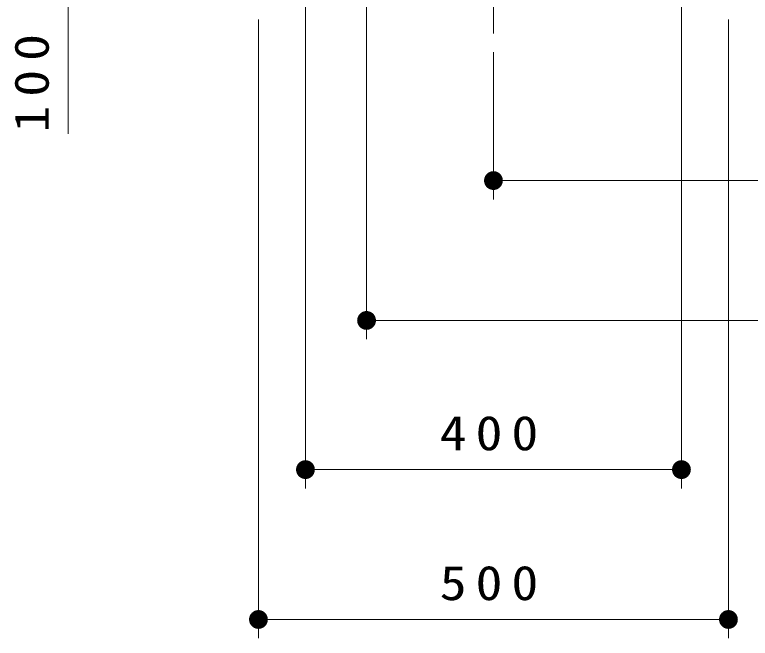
# Model space of a CAD drawing. Units: millimetres on the paper, scale 1:20. Extents: x -385 to 0, y 0 to 267.
# Drawn here: x -158.04 to -118.91, y 66.92 to 100.08 of the extents above; entities that cross this region are included whole.
import ezdxf

# ---------------------------------------------------------------- set-up
doc = ezdxf.new("R2010")
doc.units = ezdxf.units.MM
doc.linetypes.add('USER2', pattern=[6, 3, -1, 1, -1])
doc.layers.add('LY_1', color=7, linetype='Continuous', lineweight=25)
doc.styles.add('ＭＳ ゴシック', font='')
doc.styles.get('ＭＳ ゴシック').set_extended_font_data('MS Gothic')

# ---------------------------------------------------------------- blocks, each defined once
blk = doc.blocks.new('filled_dot')
at = {"color": 0, "linetype": 'Continuous', "lineweight": -2, "const_width": 1.25}
blk.add_lwpolyline([(-0.625, 0, 1), (0.625, 0, 1)], format="xyb", close=True, dxfattribs=at)

msp = doc.modelspace()

# ---------------------------------------------------------------- linework, layer by layer
at = {"layer": 'LY_1', "linetype": 'USER2', "lineweight": 13}
msp.add_line((-132.574, 119.595), (-132.574, 99.079), dxfattribs=at)
at = {"layer": 'LY_1', "lineweight": 13}
for p, q in [((-139.324, 109.375), (-139.324, 82.818)), ((-142.574, 106.325), (-142.574, 74.884)), ((-122.574, 106.325), (-122.574, 74.884)), ((-155.199, 93.748), (-155.199, 105.825)), ((-145.074, 99.825), (-145.074, 66.915)), ((-120.074, 99.825), (-120.074, 66.915)), ((-132.574, 98.079), (-132.574, 90.255)), ((-96.074, 91.255), (-132.574, 91.255)), ((-89.324, 83.818), (-139.324, 83.818)), ((-122.574, 75.884), (-142.574, 75.884)), ((-120.074, 67.915), (-145.074, 67.915))]:
    msp.add_line(p, q, dxfattribs=at)

# ---------------------------------------------------------------- block references
at = {"layer": 'LY_1', "lineweight": 13, "xscale": 0.4, "yscale": 0.4}
for p in [(-132.574, 91.255), (-139.324, 83.818), (-142.574, 75.884), (-145.074, 67.915)]:
    msp.add_blockref('filled_dot', p, dxfattribs=at)
at = {"layer": 'LY_1', "lineweight": 13, "xscale": 0.4, "yscale": 0.4, "rotation": 180}
for p in [(-122.574, 75.884), (-120.074, 67.915)]:
    msp.add_blockref('filled_dot', p, dxfattribs=at)

# ---------------------------------------------------------------- texts
at = {"layer": 'LY_1', "insert": (-156.199, 96.665), "char_height": 1.833, "attachment_point": 8, "rotation": 90, "style": 'ＭＳ ゴシック'}
msp.add_mtext('\\T1.33;\\W1.15;100', dxfattribs=at)
at = {"layer": 'LY_1', "char_height": 1.833, "attachment_point": 8, "style": 'ＭＳ ゴシック'}
for s, insert in [('\\T1.33;\\W1.15;400', (-132.574, 76.884)), ('\\T1.33;\\W1.15;500', (-132.574, 68.915))]:
    msp.add_mtext(s, dxfattribs=dict(at, insert=insert))

doc.saveas('drawing.dxf')
